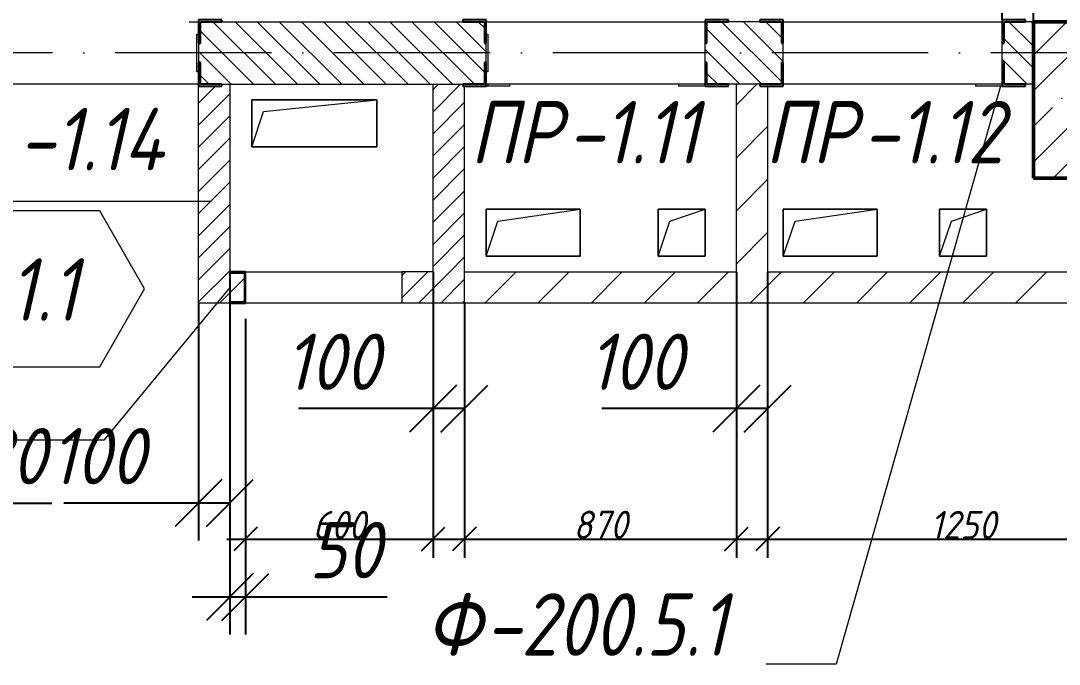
# Model space of a CAD drawing. Header units: millimetres. Extents: x -356862 to 418287, y 0 to 839748.
# Drawn here: x -151539 to -148218, y 605842 to 607901 of the extents above; entities that cross this region are included whole.
import ezdxf

# ---------------------------------------------------------------- set-up
doc = ezdxf.new("R2010")
doc.units = ezdxf.units.MM
doc.linetypes.add('200_ШТРИХ__ш1_п0_6_', pattern=[160, 100, -60])
doc.linetypes.add('50_200_ШТРИХ_1Т_ш5_п1_п1_', pattern=[700, 500, -100, 0, -100])
for name, color, linetype, lineweight in [('A-____-____-DIMS', 7, 'Continuous', 9), ('A-FLOR-____-OTLN', 7, 'Continuous', 9), ('A-GENM-____-IDEN', 7, 'Continuous', 9), ('A-GENM-____-MCUT', 7, 'Continuous', 25), ('A-GENM-____-OTLN', 7, 'Continuous', 9), ('A-GENM-____-OTLN-1', 7, 'Continuous', 25), ('A-GLAZ-____-IDEN', 7, 'Continuous', 9), ('A-WALL-FNSH-MCUT-1', 7, 'Continuous', 9), ('S-COLS-____-MCUT', 7, 'Continuous', 50), ('S-COLS-____-OTLN', 7, 'Continuous', 9), ('S-GRID-____-OTLN-1', 7, '50_200_ШТРИХ_1Т_ш5_п1_п1_', 9)]:
    doc.layers.add(name, color=color, linetype=linetype, lineweight=lineweight)
for name, color, linetype, lineweight, true_color in [('A-DETL-____-MBND', 7, '200_ШТРИХ__ш1_п0_6_', 9, 0x000000), ('A-GENM-____-OTLN-2', 7, 'Continuous', 9, 0xf3e072), ('A-WALL-____-MCUT-4', 7, 'Continuous', 13, 0x000000), ('A-WALL-____-MCUT-5', 7, 'Continuous', 13, 0x000000), ('A-WALL-____-PATT-3', 9, 'Continuous', 9, 0x808080), ('A-WALL-____-PATT-4', 9, 'Continuous', 9, 0x808080), ('A-WALL-____-PATT-5', 7, 'Continuous', 9, 0x000000), ('A-WALL-FNSH-MCUT-2', 7, 'Continuous', 13, 0x000000), ('I-WALL-____-OTLN-1', 7, 'Continuous', 9, 0x000000), ('I-WALL-____-OTLN-2', 7, 'Continuous', 9, 0x000000)]:
    doc.layers.add(name, color=color, linetype=linetype, lineweight=lineweight, true_color=true_color)
doc.styles.add('ISOCPEUR_I_10', font='isocpeui.ttf', dxfattribs={"width": 0.9, "height": 180})
doc.styles.add('ISOCPEUR_I_2', font='isocpeui.ttf', dxfattribs={"width": 0.85, "height": 2.3})
doc.styles.add('ISOCPEUR_I_7', font='isocpeui.ttf', dxfattribs={"width": 0.9, "height": 90})
doc.dimstyles.new('ISO-1_8_0_9К_СРЕДНИЙ_Кладочные_2', dxfattribs={"dimscale": 304.8, "dimtxt": 89.638306, "dimasz": 0.246063, "dimexe": 0.19685, "dimexo": 0, "dimgap": 0, "dimtad": 1, "dimdec": 3, "dimrnd": 0.001, "dimdsep": 46, "dimtxsty": 'ISOCPEUR_I_7', "dimblk1": 'OBLIQUE', "dimblk2": 'OBLIQUE', "dimsah": 1, "dimcen": 0.09, "dimdle": 0.19685, "dimazin": 0, "dimtfac": 1, "dimtdec": 4, "dimtix": 1, "dimtmove": 1, "dimatfit": 3, "dimfxl": 1, "dimtvp": 1, "dimtolj": 1, "dimtzin": 0, "dimarcsym": 2})
doc.dimstyles.new('ISO-1_8_0_9К_СРЕДНИЙ_Кладочные_3', dxfattribs={"dimscale": 304.8, "dimtxt": 179.276612, "dimasz": 0.492126, "dimexe": 0.393701, "dimexo": 0, "dimgap": 0, "dimtad": 1, "dimdec": 3, "dimrnd": 0.001, "dimdsep": 46, "dimtxsty": 'ISOCPEUR_I_10', "dimblk1": 'OBLIQUE', "dimblk2": 'OBLIQUE', "dimsah": 1, "dimcen": 0.09, "dimdle": 0.393701, "dimazin": 0, "dimtfac": 1, "dimtdec": 4, "dimtix": 1, "dimtmove": 0, "dimatfit": 3, "dimfxl": 1, "dimtvp": 1, "dimtolj": 1, "dimtzin": 0, "dimarcsym": 2})
pattern_1 = [(45, (-175000.74, 544716.51), (-84.85281, 84.85281), [])]
pattern_2 = [(45, (-175000.736, 544716.51), (-35.35534, 35.35534), [])]

# ---------------------------------------------------------------- blocks, each defined once
blk = doc.blocks.new('BSC_Колонна _Прямоугольная - 500х500-V26-АР1_Кладочный план 1 этажа в осях 1-64_Ю-ЯЯ')
at = {"layer": 'S-COLS-____-OTLN'}
h = blk.add_hatch(dxfattribs=at)
h.set_pattern_fill('FP_25', color=256, style=0, pattern_type=2)
h.set_pattern_definition([(45, (-26950, -62931.04), (-114.04925, 114.04925), []), (45, (-26835.95, -62931.04), (-114.04925, 114.04925), [201.613, -40.323, 3.353, -36.97])])
h.paths.add_polyline_path([(-250, -250), (250, -250), (250, 250), (-250, 250)], flags=0)
at = {"layer": 'S-COLS-____-MCUT'}
for p, q in [((250, 250), (-250, 250)), ((-250, 250), (-250, -250)), ((250, -250), (250, 250)), ((-250, -250), (250, -250))]:
    blk.add_line(p, q, dxfattribs=at)
blk = doc.blocks.new('Фахверк_СКБ_Уголок - 200_4010-27904266-АР1_Кладочный план 1 этажа в осях 1-64_Ю-ЯЯ')
at = {"layer": 'A-GENM-____-MCUT'}
for p, q in [((125, 156), (50, 156)), ((50, 156), (50, 150)), ((50, 150), (119, 150)), ((119, 150), (119, 81)), ((125, 81), (125, 156)), ((119, 81), (125, 81)), ((125, 19), (119, 19)), ((119, 19), (119, -50)), ((125, -56), (125, 19)), ((119, -50), (50, -50)), ((50, -50), (50, -56)), ((50, -56), (125, -56))]:
    blk.add_line(p, q, dxfattribs=at)
blk = doc.blocks.new('Фахверк_СКБ_Уголок - 200_4010_1-27904659-АР1_Кладочный план 1 этажа в осях 1-64_Ю-ЯЯ')
at = {"layer": 'A-GENM-____-MCUT'}
for p, q in [((125, 156), (50, 156)), ((50, 156), (50, 150)), ((50, 150), (119, 150)), ((119, 150), (119, 81)), ((125, 81), (125, 156)), ((119, 81), (125, 81)), ((125, 19), (119, 19)), ((119, 19), (119, -50)), ((125, -56), (125, 19)), ((119, -50), (50, -50)), ((50, -50), (50, -56)), ((50, -56), (125, -56))]:
    blk.add_line(p, q, dxfattribs=at)
blk = doc.blocks.new('Фахверк_СКБ_Уголок - 200_4010_1-27904896-АР1_Кладочный план 1 этажа в осях 1-64_Ю-ЯЯ')
at = {"layer": 'A-GENM-____-MCUT'}
for p, q in [((200, 156), (125, 156)), ((125, 156), (125, 81)), ((131, 81), (131, 150)), ((131, 150), (200, 150)), ((200, 150), (200, 156)), ((125, 81), (131, 81)), ((131, 19), (125, 19)), ((125, 19), (125, -56)), ((131, -50), (131, 19)), ((125, -56), (200, -56)), ((200, -50), (131, -50)), ((200, -56), (200, -50))]:
    blk.add_line(p, q, dxfattribs=at)
blk = doc.blocks.new('Фахверк_Влож_Полоса нижняя - Полоса_Фахверка-V183-АР1_Кладочный план 1 этажа в осях 1-64_Ю-ЯЯ')
at = {"layer": 'A-DETL-____-MBND'}
for p in [(0, -44), (85, -50)]:
    blk.add_line(p, (0, -50), dxfattribs=at)
blk = doc.blocks.new('Фахверк_Влож_Полоса нижняя - Полоса_Фахверка-V184-АР1_Кладочный план 1 этажа в осях 1-64_Ю-ЯЯ')
at = {"layer": 'A-DETL-____-MBND'}
for p in [(75, 50), (160, 44)]:
    blk.add_line(p, (160, 50), dxfattribs=at)
blk = doc.blocks.new('АР_Перемычка - АР_Перемычка-27932424-АР1_Кладочный план 1 этажа в осях 1-64_Ю-ЯЯ')
at = {"layer": 'A-GENM-____-OTLN'}
blk.add_line((-250, -100), (-242, -100), dxfattribs=at)
blk = doc.blocks.new('154_Стойка_СКБ_Уголок - СМ-2530_200-28213945-АР1_Кладочный план 1 этажа в осях 1-64_Ю-ЯЯ')
at = {"layer": 'A-GENM-____-MCUT'}
for p, q in [((125, 156), (125, 81)), ((200, 156), (125, 156)), ((131, 81), (131, 150)), ((131, 150), (200, 150)), ((200, 150), (200, 156)), ((125, 81), (131, 81)), ((131, 19), (125, 19)), ((125, 19), (125, -56)), ((131, -50), (131, 19)), ((125, -56), (200, -56)), ((200, -50), (131, -50)), ((200, -56), (200, -50))]:
    blk.add_line(p, q, dxfattribs=at)
blk = doc.blocks.new('Стойка_Влож_Полоса боковая - Полоса-28213942-АР1_Кладочный план 1 этажа в осях 1-64_Ю-ЯЯ')
at = {"layer": 'A-GENM-____-OTLN'}
for p, q in [((-5, 60), (0, 60)), ((-5, -60), (-5, 60)), ((0, 31), (0, -31)), ((0, -60), (-5, -60))]:
    blk.add_line(p, q, dxfattribs=at)
blk = doc.blocks.new('154_Стойка_СКБ_Уголок - СМ-2230_200-28216496-АР1_Кладочный план 1 этажа в осях 1-64_Ю-ЯЯ')
at = {"layer": 'A-GENM-____-MCUT'}
for p, q in [((125, 156), (125, 81)), ((200, 156), (125, 156)), ((131, 81), (131, 150)), ((131, 150), (200, 150)), ((200, 150), (200, 156)), ((125, 81), (131, 81)), ((131, 19), (125, 19)), ((125, 19), (125, -56)), ((131, -50), (131, 19)), ((125, -56), (200, -56)), ((200, -50), (131, -50)), ((200, -56), (200, -50))]:
    blk.add_line(p, q, dxfattribs=at)
blk = doc.blocks.new('Стойка_Влож_Уголок_Опорный - Уголок-28213941-АР1_Кладочный план 1 этажа в осях 1-64_Ю-ЯЯ')
at = {"layer": 'A-DETL-____-MBND'}
for p, q in [((-212, -6), (-212, 0)), ((-212, -75), (-212, -6)), ((-212, -6), (-206, -6)), ((-212, -75), (-206, -75))]:
    blk.add_line(p, q, dxfattribs=at)
blk = doc.blocks.new('154_Фахверк_СКБ_Швеллер - Тип_100_4010_1-28088705-АР1_Кладочный план 1 этажа в осях 1-64_Ю-ЯЯ')
at = {"layer": 'A-GENM-____-MCUT'}
for p, q in [((175, 50), (125, 50)), ((125, 50), (125, -50)), ((128, 47), (175, 47)), ((128, -47), (128, 47)), ((175, 47), (175, 50)), ((125, -50), (175, -50)), ((175, -47), (128, -47)), ((175, -50), (175, -47))]:
    blk.add_line(p, q, dxfattribs=at)
blk = doc.blocks.new('AR_Отверстие прямоугольное _в плите_ - AR_Отверстие прямоугольное _в плите_-30229441-АР1_Кладочный план 1 этажа в осях 1-64_Ю-ЯЯ')
at = {"layer": 'A-GENM-____-OTLN'}
for p, q in [((150, 75), (-150, 75)), ((-150, 75), (-150, -75)), ((-112.5, 37.5), (150, 75)), ((150, -75), (150, 75)), ((-150, -75), (-112.5, 37.5)), ((-150, -75), (150, -75))]:
    blk.add_line(p, q, dxfattribs=at)
blk = doc.blocks.new('AR_Отверстие прямоугольное _в плите_ - AR_Отверстие прямоугольное _в плите_-30423627-АР1_Кладочный план 1 этажа в осях 1-64_Ю-ЯЯ')
at = {"layer": 'A-GENM-____-OTLN'}
for p, q in [((75, 75), (-75, 75)), ((-75, 75), (-75, -75)), ((-37.5, 37.5), (75, 75)), ((75, -75), (75, 75)), ((-75, -75), (-37.5, 37.5)), ((-75, -75), (75, -75))]:
    blk.add_line(p, q, dxfattribs=at)
blk = doc.blocks.new('AR_Отверстие прямоугольное _в плите_ - AR_Отверстие прямоугольное _в плите_-V190-АР1_Кладочный план 1 этажа в осях 1-64_Ю-ЯЯ')
at = {"layer": 'A-GENM-____-OTLN'}
for p, q in [((200, 75), (-200, 75)), ((-200, 75), (-200, -75)), ((-162.5, 37.5), (200, 75)), ((200, -75), (200, 75)), ((-200, -75), (-162.5, 37.5)), ((-200, -75), (200, -75))]:
    blk.add_line(p, q, dxfattribs=at)
blk = doc.blocks.new('AAR_СКБ_Марка_Окна_Перемычка и проем - Марка перемычки и проема-17324483-АР1_Кладочный план 1 этажа в осях 1-64_Ю-ЯЯ')
at = {"layer": 'A-GLAZ-____-IDEN'}
for p, q in [((-5, 0), (5, 0)), ((-1.439, -0.31), (-2.877, -2.802)), ((1.439, -0.31), (-1.439, -0.31)), ((2.877, -2.802), (1.439, -0.31)), ((-2.877, -2.802), (-1.439, -5.294)), ((1.439, -5.294), (2.877, -2.802)), ((-1.439, -5.294), (1.439, -5.294))]:
    blk.add_line(p, q, dxfattribs=at)
blk = doc.blocks.new('_Oblique')
at = {"color": 0, "linetype": 'ByBlock', "lineweight": -2}
blk.add_line((-0.5, -0.5), (0.5, 0.5), dxfattribs=at)
blk = doc.blocks.new('*D12208')
at = {"layer": 'A-____-____-DIMS', "color": 0, "lineweight": -2, "transparency": 16777216}
for p, q in [((-148400.7, 607903.6), (-148400.7, 609072.7)), ((-148300.7, 607897.6), (-148300.7, 609072.7)), ((-148400.7, 608952.7), (-148893.5, 608952.7)), ((-148300.7, 608952.7), (-148520.7, 608952.7))]:
    blk.add_line(p, q, dxfattribs=at)
at = {"layer": 'Defpoints', "color": 0, "transparency": 16777216}
for p in [(-148300.7, 608952.7), (-148400.7, 607903.6), (-148300.7, 607897.6)]:
    blk.add_point(p, dxfattribs=at)
at = {"layer": 'A-____-____-DIMS', "color": 0, "lineweight": -2, "transparency": 16777216, "xscale": 150, "yscale": 150, "zscale": 150, "rotation": 180}
blk.add_blockref('_Oblique', (-148400.7, 608952.7), dxfattribs=at)
at = {"layer": 'A-____-____-DIMS', "color": 0, "lineweight": -2, "transparency": 16777216, "xscale": 150, "yscale": 150, "zscale": 150}
blk.add_blockref('_Oblique', (-148300.7, 608952.7), dxfattribs=at)
at = {"layer": 'A-____-____-DIMS', "color": 0, "transparency": 16777216, "insert": (-148937.3, 609192.7), "char_height": 180, "width": 368.207, "attachment_point": 1, "line_spacing_factor": 1.149209, "style": 'ISOCPEUR_I_10'}
blk.add_mtext('\\A1;100', dxfattribs=at)
blk = doc.blocks.new('*D12374')
at = {"layer": 'A-____-____-DIMS', "color": 0, "lineweight": -2, "transparency": 16777216}
for p, q in [((-150870.7, 607097.6), (-150870.7, 606237.9)), ((-150970.7, 606997.6), (-150970.7, 606237.9)), ((-150970.7, 606357.9), (-151401.3, 606357.9)), ((-150870.7, 606357.9), (-151090.7, 606357.9))]:
    blk.add_line(p, q, dxfattribs=at)
at = {"layer": 'Defpoints', "color": 0, "transparency": 16777216}
for p in [(-150870.7, 607097.6), (-150970.7, 606997.6), (-150870.7, 606357.9)]:
    blk.add_point(p, dxfattribs=at)
at = {"layer": 'A-____-____-DIMS', "color": 0, "lineweight": -2, "transparency": 16777216, "xscale": 150, "yscale": 150, "zscale": 150, "rotation": 180}
blk.add_blockref('_Oblique', (-150970.7, 606357.9), dxfattribs=at)
at = {"layer": 'A-____-____-DIMS', "color": 0, "lineweight": -2, "transparency": 16777216, "xscale": 150, "yscale": 150, "zscale": 150}
blk.add_blockref('_Oblique', (-150870.7, 606357.9), dxfattribs=at)
at = {"layer": 'A-____-____-DIMS', "color": 0, "transparency": 16777216, "insert": (-151445.1, 606597.9), "char_height": 180, "width": 368.207, "attachment_point": 1, "line_spacing_factor": 1.149209, "style": 'ISOCPEUR_I_10'}
blk.add_mtext('\\A1;100', dxfattribs=at)
blk = doc.blocks.new('*D12375')
at = {"layer": 'A-____-____-DIMS', "color": 0, "lineweight": -2, "transparency": 16777216}
for p, q in [((-150870.7, 607097.6), (-150870.7, 605937.4)), ((-150820.7, 606947.6), (-150820.7, 605937.4)), ((-150990.7, 606057.4), (-150820.7, 606057.4)), ((-150820.7, 606057.4), (-150367.1, 606057.4))]:
    blk.add_line(p, q, dxfattribs=at)
at = {"layer": 'Defpoints', "color": 0, "transparency": 16777216}
for p in [(-150870.7, 607097.6), (-150820.7, 606947.6), (-150820.7, 606057.4)]:
    blk.add_point(p, dxfattribs=at)
at = {"layer": 'A-____-____-DIMS', "color": 0, "lineweight": -2, "transparency": 16777216, "xscale": 150, "yscale": 150, "zscale": 150, "rotation": 180}
blk.add_blockref('_Oblique', (-150870.7, 606057.4), dxfattribs=at)
at = {"layer": 'A-____-____-DIMS', "color": 0, "lineweight": -2, "transparency": 16777216, "xscale": 150, "yscale": 150, "zscale": 150}
blk.add_blockref('_Oblique', (-150820.7, 606057.4), dxfattribs=at)
at = {"layer": 'A-____-____-DIMS', "color": 0, "transparency": 16777216, "insert": (-150616.9, 606297.4), "char_height": 180, "width": 273.052, "attachment_point": 1, "line_spacing_factor": 1.149209, "style": 'ISOCPEUR_I_10'}
blk.add_mtext('\\A1;50', dxfattribs=at)
blk = doc.blocks.new('*D12376')
at = {"layer": 'A-____-____-DIMS', "color": 0, "lineweight": -2, "transparency": 16777216}
for p, q in [((-150220.7, 607097.6), (-150220.7, 606182.7)), ((-150820.7, 606947.6), (-150820.7, 606182.7)), ((-150880.7, 606242.7), (-150160.7, 606242.7))]:
    blk.add_line(p, q, dxfattribs=at)
at = {"layer": 'Defpoints', "color": 0, "transparency": 16777216}
for p in [(-150220.7, 607097.6), (-150820.7, 606947.6), (-150220.7, 606242.7)]:
    blk.add_point(p, dxfattribs=at)
at = {"layer": 'A-____-____-DIMS', "color": 0, "lineweight": -2, "transparency": 16777216, "xscale": 75, "yscale": 75, "zscale": 75, "rotation": 180}
blk.add_blockref('_Oblique', (-150820.7, 606242.7), dxfattribs=at)
at = {"layer": 'A-____-____-DIMS', "color": 0, "lineweight": -2, "transparency": 16777216, "xscale": 75, "yscale": 75, "zscale": 75}
blk.add_blockref('_Oblique', (-150220.7, 606242.7), dxfattribs=at)
at = {"layer": 'A-____-____-DIMS', "color": 0, "transparency": 16777216, "insert": (-150520.7, 606287.7), "char_height": 90, "width": 409.578, "attachment_point": 5, "style": 'ISOCPEUR_I_7'}
blk.add_mtext('\\A1;600', dxfattribs=at)
blk = doc.blocks.new('*D12377')
at = {"layer": 'A-____-____-DIMS', "color": 0, "lineweight": -2, "transparency": 16777216}
for p, q in [((-150220.7, 607097.6), (-150220.7, 606539.8)), ((-150120.7, 606997.6), (-150120.7, 606539.8)), ((-150220.7, 606659.8), (-150651.3, 606659.8)), ((-150120.7, 606659.8), (-150340.7, 606659.8))]:
    blk.add_line(p, q, dxfattribs=at)
at = {"layer": 'Defpoints', "color": 0, "transparency": 16777216}
for p in [(-150220.7, 607097.6), (-150120.7, 606997.6), (-150120.7, 606659.8)]:
    blk.add_point(p, dxfattribs=at)
at = {"layer": 'A-____-____-DIMS', "color": 0, "lineweight": -2, "transparency": 16777216, "xscale": 150, "yscale": 150, "zscale": 150, "rotation": 180}
blk.add_blockref('_Oblique', (-150220.7, 606659.8), dxfattribs=at)
at = {"layer": 'A-____-____-DIMS', "color": 0, "lineweight": -2, "transparency": 16777216, "xscale": 150, "yscale": 150, "zscale": 150}
blk.add_blockref('_Oblique', (-150120.7, 606659.8), dxfattribs=at)
at = {"layer": 'A-____-____-DIMS', "color": 0, "transparency": 16777216, "insert": (-150695.1, 606899.8), "char_height": 180, "width": 368.207, "attachment_point": 1, "line_spacing_factor": 1.149209, "style": 'ISOCPEUR_I_10'}
blk.add_mtext('\\A1;100', dxfattribs=at)
blk = doc.blocks.new('*D12378')
at = {"layer": 'A-____-____-DIMS', "color": 0, "lineweight": -2, "transparency": 16777216}
for p, q in [((-149250.7, 607097.6), (-149250.7, 606182.7)), ((-150120.7, 606997.6), (-150120.7, 606182.7)), ((-150180.7, 606242.7), (-149190.7, 606242.7))]:
    blk.add_line(p, q, dxfattribs=at)
at = {"layer": 'Defpoints', "color": 0, "transparency": 16777216}
for p in [(-149250.7, 607097.6), (-150120.7, 606997.6), (-149250.7, 606242.7)]:
    blk.add_point(p, dxfattribs=at)
at = {"layer": 'A-____-____-DIMS', "color": 0, "lineweight": -2, "transparency": 16777216, "xscale": 75, "yscale": 75, "zscale": 75, "rotation": 180}
blk.add_blockref('_Oblique', (-150120.7, 606242.7), dxfattribs=at)
at = {"layer": 'A-____-____-DIMS', "color": 0, "lineweight": -2, "transparency": 16777216, "xscale": 75, "yscale": 75, "zscale": 75}
blk.add_blockref('_Oblique', (-149250.7, 606242.7), dxfattribs=at)
at = {"layer": 'A-____-____-DIMS', "color": 0, "transparency": 16777216, "insert": (-149685.7, 606288.3), "char_height": 90, "width": 409.578, "attachment_point": 5, "style": 'ISOCPEUR_I_7'}
blk.add_mtext('\\A1;870', dxfattribs=at)
blk = doc.blocks.new('*D12379')
at = {"layer": 'A-____-____-DIMS', "color": 0, "lineweight": -2, "transparency": 16777216}
for p, q in [((-149250.7, 607097.6), (-149250.7, 606539.8)), ((-149150.7, 607097.6), (-149150.7, 606539.8)), ((-149250.7, 606659.8), (-149681.3, 606659.8)), ((-149150.7, 606659.8), (-149370.7, 606659.8))]:
    blk.add_line(p, q, dxfattribs=at)
at = {"layer": 'Defpoints', "color": 0, "transparency": 16777216}
for p in [(-149250.7, 607097.6), (-149150.7, 607097.6), (-149150.7, 606659.8)]:
    blk.add_point(p, dxfattribs=at)
at = {"layer": 'A-____-____-DIMS', "color": 0, "lineweight": -2, "transparency": 16777216, "xscale": 150, "yscale": 150, "zscale": 150, "rotation": 180}
blk.add_blockref('_Oblique', (-149250.7, 606659.8), dxfattribs=at)
at = {"layer": 'A-____-____-DIMS', "color": 0, "lineweight": -2, "transparency": 16777216, "xscale": 150, "yscale": 150, "zscale": 150}
blk.add_blockref('_Oblique', (-149150.7, 606659.8), dxfattribs=at)
at = {"layer": 'A-____-____-DIMS', "color": 0, "transparency": 16777216, "insert": (-149725.1, 606899.8), "char_height": 180, "width": 368.207, "attachment_point": 1, "line_spacing_factor": 1.149209, "style": 'ISOCPEUR_I_10'}
blk.add_mtext('\\A1;100', dxfattribs=at)
blk = doc.blocks.new('*D12380')
at = {"layer": 'A-____-____-DIMS', "color": 0, "lineweight": -2, "transparency": 16777216}
for p, q in [((-149150.7, 607097.6), (-149150.7, 606182.7)), ((-147900.7, 607097.6), (-147900.7, 606182.7)), ((-149210.7, 606242.7), (-147840.7, 606242.7))]:
    blk.add_line(p, q, dxfattribs=at)
at = {"layer": 'Defpoints', "color": 0, "transparency": 16777216}
for p in [(-149150.7, 607097.6), (-147900.7, 607097.6), (-147900.7, 606242.7)]:
    blk.add_point(p, dxfattribs=at)
at = {"layer": 'A-____-____-DIMS', "color": 0, "lineweight": -2, "transparency": 16777216, "xscale": 75, "yscale": 75, "zscale": 75, "rotation": 180}
blk.add_blockref('_Oblique', (-149150.7, 606242.7), dxfattribs=at)
at = {"layer": 'A-____-____-DIMS', "color": 0, "lineweight": -2, "transparency": 16777216, "xscale": 75, "yscale": 75, "zscale": 75}
blk.add_blockref('_Oblique', (-147900.7, 606242.7), dxfattribs=at)
at = {"layer": 'A-____-____-DIMS', "color": 0, "transparency": 16777216, "insert": (-148525.7, 606287.7), "char_height": 90, "width": 504.733, "attachment_point": 5, "style": 'ISOCPEUR_I_7'}
blk.add_mtext('\\A1;1250', dxfattribs=at)
blk = doc.blocks.new('*D12392')
at = {"layer": 'A-____-____-DIMS', "color": 0, "lineweight": -2, "transparency": 16777216}
for p, q in [((-152000.7, 607397.6), (-152000.7, 606237.9)), ((-151870.7, 607294.5), (-151870.7, 606237.9)), ((-152120.7, 606357.9), (-151870.7, 606357.9)), ((-151870.7, 606357.9), (-151440.2, 606357.9))]:
    blk.add_line(p, q, dxfattribs=at)
at = {"layer": 'Defpoints', "color": 0, "transparency": 16777216}
for p in [(-152000.7, 607397.6), (-151870.7, 607294.5), (-151870.7, 606357.9)]:
    blk.add_point(p, dxfattribs=at)
at = {"layer": 'A-____-____-DIMS', "color": 0, "lineweight": -2, "transparency": 16777216, "xscale": 150, "yscale": 150, "zscale": 150, "rotation": 180}
blk.add_blockref('_Oblique', (-152000.7, 606357.9), dxfattribs=at)
at = {"layer": 'A-____-____-DIMS', "color": 0, "lineweight": -2, "transparency": 16777216, "xscale": 150, "yscale": 150, "zscale": 150}
blk.add_blockref('_Oblique', (-151870.7, 606357.9), dxfattribs=at)
at = {"layer": 'A-____-____-DIMS', "color": 0, "transparency": 16777216, "insert": (-151764.6, 606597.9), "char_height": 180, "width": 368.207, "attachment_point": 1, "line_spacing_factor": 1.149209, "style": 'ISOCPEUR_I_10'}
blk.add_mtext('\\A1;130', dxfattribs=at)

msp = doc.modelspace()

# ---------------------------------------------------------------- hatches: boundary and pattern name
at = {"layer": 'A-WALL-____-PATT-3'}
h = msp.add_hatch(dxfattribs=at)
h.set_pattern_fill('FP_6', color=256, style=0, pattern_type=2)
h.set_pattern_definition([(135, (-175000.736, 544716.51), (-35.35534, -35.35534), [])])
h.paths.add_polyline_path([(-148325.7357, 607697.5526), (-148300.7357, 607697.5526), (-148300.7357, 607897.5526), (-148394.7357, 607897.5526), (-148394.7357, 607828.5526), (-148400.7357, 607828.5526), (-148400.7357, 607766.5526), (-148394.7357, 607766.5526), (-148394.7357, 607697.5526)], flags=0)
h.paths.add_polyline_path([(-153800.7357, 607697.5526), (-151876.7357, 607697.5526), (-151876.7357, 607766.5526), (-151870.7357, 607766.5526), (-151870.7357, 607828.5526), (-151876.7357, 607828.5526), (-151876.7357, 607897.5526), (-153800.7357, 607897.5526)], flags=0)
h.paths.add_polyline_path([(-149175.7357, 607697.5526), (-149106.7357, 607697.5526), (-149106.7357, 607766.5526), (-149100.7357, 607766.5526), (-149100.7357, 607828.5526), (-149106.7357, 607828.5526), (-149106.7357, 607897.5526), (-149344.7357, 607897.5526), (-149344.7357, 607828.5526), (-149350.7357, 607828.5526), (-149350.7357, 607766.5526), (-149344.7357, 607766.5526), (-149344.7357, 607697.5526), (-149250.7357, 607697.5526)], flags=0)
h.paths.add_polyline_path([(-150964.7357, 607697.5526), (-150056.7357, 607697.5526), (-150056.7357, 607766.5526), (-150050.7357, 607766.5526), (-150050.7357, 607828.5526), (-150056.7357, 607828.5526), (-150056.7357, 607897.5526), (-150964.7357, 607897.5526), (-150964.7357, 607828.5526), (-150970.7357, 607828.5526), (-150970.7357, 607766.5526), (-150964.7357, 607766.5526), (-150964.7357, 607737.5526)], flags=0)
at = {"layer": 'A-WALL-____-PATT-4'}
h = msp.add_hatch(dxfattribs=at)
h.set_pattern_fill('FP_5', color=256, style=0, pattern_type=2)
h.set_pattern_definition(pattern_2)
h.paths.add_polyline_path([(-150970.7357, 606997.5526), (-150870.7357, 606997.5526), (-150870.7357, 607697.5526), (-150895.7357, 607697.5526), (-150895.7357, 607691.5526), (-150970.7357, 607691.5526), (-150970.7357, 607000.5526)], flags=0)
h = msp.add_hatch(dxfattribs=at)
h.set_pattern_fill('FP_5', color=256, style=0, pattern_type=2)
h.set_pattern_definition(pattern_2)
h.paths.add_polyline_path([(-150125.7357, 607097.5526), (-150120.7357, 607097.5526), (-150120.7357, 607691.5526), (-150125.7357, 607691.5526), (-150125.7357, 607697.5526), (-150220.7357, 607697.5526), (-150220.7357, 607097.5526)], flags=0)
h = msp.add_hatch(dxfattribs=at)
h.set_pattern_fill('FP_5', color=256, style=0, pattern_type=2)
h.set_pattern_definition(pattern_2)
h.paths.add_polyline_path([(-150120.7357, 606997.5526), (-150120.7357, 607097.5526), (-150320.7357, 607097.5526), (-150320.7357, 606997.5526), (-150270.7788, 606997.5526)], flags=0)
h.paths.add_polyline_path([(-150823.7357, 607000.5526), (-150823.7357, 607094.5526), (-150870.7357, 607094.5526), (-150870.7357, 607000.5526)], flags=0)
at = {"layer": 'A-WALL-____-PATT-5'}
h = msp.add_hatch(dxfattribs=at)
h.set_pattern_fill('FP_4', color=256, style=0, pattern_type=2)
h.set_pattern_definition(pattern_1)
h.paths.add_polyline_path([(-149150.7357, 607097.5526), (-149150.7357, 607691.5526), (-149175.7357, 607691.5526), (-149175.7357, 607697.5526), (-149250.7357, 607697.5526), (-149250.7357, 607097.5526)], flags=0)
h = msp.add_hatch(dxfattribs=at)
h.set_pattern_fill('FP_4', color=256, style=0, pattern_type=2)
h.set_pattern_definition(pattern_1)
h.paths.add_polyline_path([(-150120.7357, 606997.5526), (-144800.7357, 606997.5526), (-144800.7357, 607097.5526), (-150120.7357, 607097.5526)], flags=0)

# ---------------------------------------------------------------- linework, layer by layer
at = {"layer": 'A-FLOR-____-OTLN'}
for p, q in [((-150800.7357, 607647.5526), (-150400.7357, 607647.5526)), ((-150800.7357, 607497.5526), (-150800.7357, 607647.5526)), ((-150400.7357, 607647.5526), (-150400.7357, 607497.5526)), ((-150400.7357, 607497.5526), (-150800.7357, 607497.5526)), ((-150050.7357, 607297.5526), (-149750.7357, 607297.5526)), ((-150050.7357, 607147.5526), (-150050.7357, 607297.5526)), ((-149750.7357, 607297.5526), (-149750.7357, 607147.5526)), ((-149500.7357, 607297.5526), (-149350.7357, 607297.5526)), ((-149500.7357, 607147.5526), (-149500.7357, 607297.5526)), ((-149350.7357, 607297.5526), (-149350.7357, 607147.5526)), ((-149100.7357, 607297.5526), (-148800.7357, 607297.5526)), ((-149100.7357, 607147.5526), (-149100.7357, 607297.5526)), ((-148800.7357, 607297.5526), (-148800.7357, 607147.5526)), ((-148600.7357, 607297.5526), (-148450.7357, 607297.5526)), ((-148600.7357, 607147.5526), (-148600.7357, 607297.5526)), ((-148450.7357, 607297.5526), (-148450.7357, 607147.5526)), ((-149750.7357, 607147.5526), (-150050.7357, 607147.5526)), ((-149350.7357, 607147.5526), (-149500.7357, 607147.5526)), ((-148800.7357, 607147.5526), (-149100.7357, 607147.5526)), ((-148450.7357, 607147.5526), (-148600.7357, 607147.5526))]:
    msp.add_line(p, q, dxfattribs=at)
at = {"layer": 'A-GENM-____-IDEN'}
for p, q in [((-148405.7357, 607691.5526), (-148931.9708, 605842.2627)), ((-150870.7357, 607047.5526), (-151273.717, 606558.533)), ((-151273.717, 606558.533), (-152206.5249, 606558.533)), ((-148931.9708, 605842.2627), (-149156.5555, 605842.2627))]:
    msp.add_line(p, q, dxfattribs=at)
at = {"layer": 'A-WALL-____-MCUT-4'}
for p, q in [((-150895.7357, 607897.5526), (-150125.7357, 607897.5526)), ((-149175.7357, 607897.5526), (-149275.7357, 607897.5526)), ((-148300.7357, 607897.5526), (-148325.7357, 607897.5526)), ((-149350.7357, 607766.5526), (-149350.7357, 607828.5526)), ((-149100.7357, 607766.5526), (-149100.7357, 607828.5526)), ((-148400.7357, 607766.5526), (-148400.7357, 607828.5526)), ((-150895.7357, 607697.5526), (-150125.7357, 607697.5526)), ((-148300.7357, 607697.5526), (-148325.7357, 607697.5526))]:
    msp.add_line(p, q, dxfattribs=at)
at = {"layer": 'A-WALL-____-MCUT-5'}
msp.add_line((-149175.7357, 607697.5526), (-149275.7357, 607697.5526), dxfattribs=at)
at = {"layer": 'A-WALL-FNSH-MCUT-1'}
for p, q in [((-150970.7357, 606997.5526), (-150970.7357, 607691.5526)), ((-150870.7357, 607697.5526), (-150870.7357, 607097.5526)), ((-150220.7357, 607097.5526), (-150220.7357, 607697.5526)), ((-150120.7357, 607691.5526), (-150120.7357, 606997.5526)), ((-150220.7357, 607097.5526), (-150320.7357, 607097.5526)), ((-150320.7357, 607097.5526), (-150320.7357, 606997.5526)), ((-150870.7357, 606997.5526), (-150970.7357, 606997.5526))]:
    msp.add_line(p, q, dxfattribs=at)
at = {"layer": 'A-WALL-FNSH-MCUT-2'}
for p, q in [((-149250.7357, 607097.5526), (-149250.7357, 607697.5526)), ((-149150.7357, 607691.5526), (-149150.7357, 607097.5526)), ((-150120.7357, 607097.5526), (-149250.7357, 607097.5526)), ((-149150.7357, 607097.5526), (-147900.7357, 607097.5526)), ((-144800.7357, 606997.5526), (-150320.7357, 606997.5526))]:
    msp.add_line(p, q, dxfattribs=at)
at = {"layer": 'I-WALL-____-OTLN-1'}
for p, q in [((-151000.7357, 607897.5526), (-150970.7357, 607897.5526)), ((-150050.7357, 607897.5526), (-149350.7357, 607897.5526)), ((-149100.7357, 607897.5526), (-148400.7357, 607897.5526)), ((-150970.7357, 607697.5526), (-151870.7357, 607697.5526)), ((-149350.7357, 607697.5526), (-150050.7357, 607697.5526)), ((-148400.7357, 607697.5526), (-149100.7357, 607697.5526))]:
    msp.add_line(p, q, dxfattribs=at)
at = {"layer": 'I-WALL-____-OTLN-2'}
for p, q in [((-150820.7357, 607097.5526), (-150320.7357, 607097.5526)), ((-150320.7357, 606997.5526), (-150820.7357, 606997.5526))]:
    msp.add_line(p, q, dxfattribs=at)
at = {"layer": 'S-GRID-____-OTLN-1'}
msp.add_line((-70926.3291, 607797.5526), (-179669.5059, 607797.5526), dxfattribs=at)

# ---------------------------------------------------------------- block references
at = {"layer": 'A-GENM-____-OTLN'}
for name, p in [('Стойка_Влож_Полоса боковая - Полоса-28213942-АР1_Кладочный план 1 этажа в осях 1-64_Ю-ЯЯ', (-150970.7357, 607797.5526)), ('АР_Перемычка - АР_Перемычка-27932424-АР1_Кладочный план 1 этажа в осях 1-64_Ю-ЯЯ', (-150050.7357, 607797.5526)), ('AR_Отверстие прямоугольное _в плите_ - AR_Отверстие прямоугольное _в плите_-V190-АР1_Кладочный план 1 этажа в осях 1-64_Ю-ЯЯ', (-150600.7357, 607572.5526)), ('AR_Отверстие прямоугольное _в плите_ - AR_Отверстие прямоугольное _в плите_-30229441-АР1_Кладочный план 1 этажа в осях 1-64_Ю-ЯЯ', (-149900.7357, 607222.5526)), ('AR_Отверстие прямоугольное _в плите_ - AR_Отверстие прямоугольное _в плите_-30423627-АР1_Кладочный план 1 этажа в осях 1-64_Ю-ЯЯ', (-149425.7357, 607222.5526)), ('AR_Отверстие прямоугольное _в плите_ - AR_Отверстие прямоугольное _в плите_-30229441-АР1_Кладочный план 1 этажа в осях 1-64_Ю-ЯЯ', (-148950.7357, 607222.5526)), ('AR_Отверстие прямоугольное _в плите_ - AR_Отверстие прямоугольное _в плите_-30423627-АР1_Кладочный план 1 этажа в осях 1-64_Ю-ЯЯ', (-148525.7357, 607222.5526))]:
    msp.add_blockref(name, p, dxfattribs=at)
at = {"layer": 'A-GENM-____-OTLN', "rotation": 180}
msp.add_blockref('Стойка_Влож_Полоса боковая - Полоса-28213942-АР1_Кладочный план 1 этажа в осях 1-64_Ю-ЯЯ', (-150050.7357, 607797.5526), dxfattribs=at)
at = {"layer": 'A-GENM-____-OTLN-1'}
for name, p in [('154_Стойка_СКБ_Уголок - СМ-2530_200-28213945-АР1_Кладочный план 1 этажа в осях 1-64_Ю-ЯЯ', (-151095.7357, 607747.5526)), ('Фахверк_СКБ_Уголок - 200_4010-27904266-АР1_Кладочный план 1 этажа в осях 1-64_Ю-ЯЯ', (-149225.7357, 607747.5526)), ('Фахверк_СКБ_Уголок - 200_4010_1-27904896-АР1_Кладочный план 1 этажа в осях 1-64_Ю-ЯЯ', (-148525.7357, 607747.5526))]:
    msp.add_blockref(name, p, dxfattribs=at)
at = {"layer": 'A-GENM-____-OTLN-1', "rotation": 180}
for name, p in [('154_Стойка_СКБ_Уголок - СМ-2230_200-28216496-АР1_Кладочный план 1 этажа в осях 1-64_Ю-ЯЯ', (-149925.7357, 607847.5526)), ('Фахверк_СКБ_Уголок - 200_4010_1-27904659-АР1_Кладочный план 1 этажа в осях 1-64_Ю-ЯЯ', (-149225.7357, 607847.5526)), ('154_Фахверк_СКБ_Швеллер - Тип_100_4010_1-28088705-АР1_Кладочный план 1 этажа в осях 1-64_Ю-ЯЯ', (-150695.7357, 607047.5526))]:
    msp.add_blockref(name, p, dxfattribs=at)
at = {"layer": 'A-GENM-____-OTLN-2'}
for name, p, rotation in [('Стойка_Влож_Уголок_Опорный - Уголок-28213941-АР1_Кладочный план 1 этажа в осях 1-64_Ю-ЯЯ', (-150050.7357, 607903.5526), 89.99999999999955), ('Фахверк_Влож_Полоса нижняя - Полоса_Фахверка-V184-АР1_Кладочный план 1 этажа в осях 1-64_Ю-ЯЯ', (-148325.7357, 607741.5526), 180)]:
    msp.add_blockref(name, p, dxfattribs=dict(at, rotation=rotation))
msp.add_blockref('Фахверк_Влож_Полоса нижняя - Полоса_Фахверка-V183-АР1_Кладочный план 1 этажа в осях 1-64_Ю-ЯЯ', (-149435.7357, 607741.5526), dxfattribs=at)
at = {"layer": 'A-GLAZ-____-IDEN', "xscale": 99.99999999999993, "yscale": 99.99999999999993, "zscale": 99.99999999999993}
msp.add_blockref('AAR_СКБ_Марка_Окна_Перемычка и проем - Марка перемычки и проема-17324483-АР1_Кладочный план 1 этажа в осях 1-64_Ю-ЯЯ', (-151430.7357, 607323.4687), dxfattribs=at)
at = {"layer": 'S-COLS-____-OTLN'}
msp.add_blockref('BSC_Колонна _Прямоугольная - 500х500-V26-АР1_Кладочный план 1 этажа в осях 1-64_Ю-ЯЯ', (-148050.7357, 607647.5526), dxfattribs=at)

# ---------------------------------------------------------------- texts
at = {"layer": 'A-GENM-____-IDEN', "char_height": 200, "attachment_point": 1, "style": 'ISOCPEUR_I_2'}
for s, insert, width in [('ПР', (-150101.7122, 607644.0211), 375.18975), ('-1.11', (-149792.1497, 607644.0211), 577.215), ('ПР', (-149158.3837, 607644.0211), 375.18975), ('-1.12', (-148848.8212, 607644.0211), 620.506125), ('\\fISOCPEUR|b0|i1|c204|p34|;\\W.9;Ф', (-150245.9678, 606069.3788), 230.886), ('-200.5.1', (-150055.4678, 606069.3788), 1053.417375)]:
    msp.add_mtext(s, dxfattribs=dict(at, insert=insert, width=width))
at = {"layer": 'A-GLAZ-____-IDEN', "char_height": 200, "attachment_point": 1, "style": 'ISOCPEUR_I_2'}
for s, insert, width in [('-1.14', (-151547.0936, 607621.9882), 649.366875), ('1.1', (-151576.7842, 607140.8273), 303.037875)]:
    msp.add_mtext(s, dxfattribs=dict(at, insert=insert, width=width))

# ---------------------------------------------------------------- dimensions: what is measured, and where the dimension line sits
at = {"layer": 'A-____-____-DIMS'}
for base, p1, p2, override, picture, middle in [((-148300.7357, 608952.7065), (-148400.7357, 607903.5526), (-148300.7357, 607897.5526), {"dimpost": '<>', "dimfxl": 100.179838}, '*D12208', (-148753.1814, 608952.7065)), ((-151870.7357, 606357.8966), (-152000.7357, 607397.5526), (-151870.7357, 607294.5046), {"dimpost": '<>', "dimfxl": 165.888186}, '*D12392', (-151580.4584, 606357.8966)), ((-150870.7357, 606357.8966), (-150970.7357, 606997.5526), (-150870.7357, 607097.5526), {"dimpost": '<>', "dimfxl": 141.421356}, '*D12374', (-151261.013, 606357.8966)), ((-150820.7357, 606057.3987), (-150870.7357, 607097.5526), (-150820.7357, 606947.5526), {"dimpost": '<>', "dimfxl": 158.113883}, '*D12375', (-150480.4072, 606057.3987)), ((-150120.7357, 606659.8209), (-150220.7357, 607097.5526), (-150120.7357, 606997.5526), {"dimpost": '<>', "dimfxl": 141.421356}, '*D12377', (-150511.013, 606659.8209)), ((-149150.7357, 606659.8209), (-149250.7357, 607097.5526), (-149150.7357, 607097.5526), {"dimpost": '<>', "dimfxl": 100}, '*D12379', (-149541.013, 606659.8209))]:
    dim = msp.add_linear_dim(base=base, p1=p1, p2=p2, dimstyle='ISO-1_8_0_9К_СРЕДНИЙ_Кладочные_3', override=override, dxfattribs=at)
    dim.commit()
    dim.dimension.update_dxf_attribs({"geometry": picture, "text_midpoint": middle, "dimtype": 160})
for base, p1, p2, override, picture, middle in [((-150220.7357, 606242.7345), (-150820.7357, 606947.5526), (-150220.7357, 607097.5526), {"dimpost": '<>', "dimfxl": 618.465844}, '*D12376', (-150520.7357, 606287.7345)), ((-149250.7357, 606242.7345), (-150120.7357, 606997.5526), (-149250.7357, 607097.5526), {"dimpost": '<>', "dimfxl": 875.728268}, '*D12378', (-149685.7357, 606288.3141)), ((-147900.7357, 606242.7345), (-149150.7357, 607097.5526), (-147900.7357, 607097.5526), {"dimpost": '<>', "dimfxl": 1250}, '*D12380', (-148525.7357, 606287.7345))]:
    dim = msp.add_linear_dim(base=base, p1=p1, p2=p2, dimstyle='ISO-1_8_0_9К_СРЕДНИЙ_Кладочные_2', override=override, dxfattribs=at)
    dim.commit()
    dim.dimension.update_dxf_attribs({"geometry": picture, "text_midpoint": middle})

doc.saveas('drawing.dxf')
